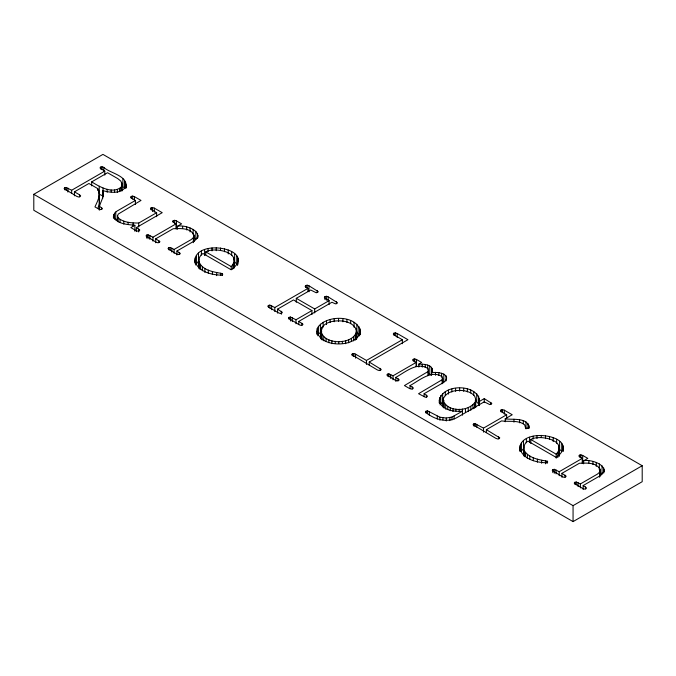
<?xml version="1.0" encoding="UTF-8"?>
<svg xmlns="http://www.w3.org/2000/svg" width="676" height="676" viewBox="0 0 676 676"><rect width="100%" height="100%" fill="white"/><g stroke="black" fill="none" stroke-linecap="round" stroke-linejoin="round"><path stroke-width="1.01" d="M198.778 268.076C198.6 262.972 197.764 256.567 202.944 253.483L231.234 269.817C259.339 248.895 192.964 236.693 194.849 262.423M519.827 451.044C516.303 424.122 584.588 436.121 556.221 457.441L527.922 441.107C521.923 444.487 524.551 451.315 524.322 456.697M104.78 175.109L104.78 171.121L99.997 167.918L100.58 167.09L102.017 166.761L103.817 167.361C109.478 173.267 129.192 175.633 125.229 187.556C119.88 194.156 109.858 192.55 102.659 190.581C105.38 197.553 98.366 203.366 99.321 210.202M479.174 405.541C484.185 382.844 438.927 381.822 439.206 402.938M356.556 331.215C353.641 345.816 320.314 345.267 321.108 329.001C324.784 321.514 334.645 320.365 342.098 321.024C352.213 321.996 359.362 328.223 356.556 339.2L356.21 337.138M360.528 331.215C357.604 348.943 315.608 348.241 317.247 328.553C324.928 313.85 360.663 314.34 360.528 334.206M475.405 407.527C474.78 403.217 477.332 397.682 473.107 394.514C469.347 391.48 464.42 390.432 459.688 390.432C450.165 390.196 439.865 395.714 443.16 406.96M121.562 190.683L122.043 183.99L120.835 181.117L117.768 178.616L107.552 172.718L91.691 181.878L91.691 185.875M177.391 229.282L177.391 226.291C185.19 224.212 205.403 231.792 194.418 240.926L176.935 251.016L176.935 255.013M583.616 463.812L583.616 460.821C591.415 458.742 611.628 466.322 600.643 475.456L583.16 485.554L583.16 489.542M113.467 218.28C112.96 215.162 114.734 212.188 117.506 210.794L135.42 200.451L135.42 204.439M74.436 195.837L74.436 191.84L88.911 183.483L97.733 188.579C101.501 194.553 97.412 201.304 94.961 206.898L98.662 209.036L100.479 209.628L101.899 209.306L102.482 208.47L99.321 206.214M98.088 207.794L99.338 203.138L99.338 195.153M193.353 242.701L193.353 237.707L194.004 235.476C190.978 227.592 180.027 228.48 173.166 228.733L155.742 238.789L155.742 242.777M231.234 269.563L231.234 266.572C243.284 252.714 214.605 246.554 205.783 251.878L205.783 254.869M556.221 458.193L556.221 454.196C568.262 440.338 539.583 434.178 530.77 439.501L530.77 443.498M599.578 477.231L599.578 472.245L600.229 470.006C597.204 462.122 586.253 463.009 579.391 463.263L561.967 473.318L561.967 477.307M117.531 220.951L117.531 215.965L118.241 214.072L141.005 200.426L134.49 196.674L132.673 196.082L131.254 196.403L130.654 197.24L131.685 198.296L135.42 200.451M442.079 383.757L442.332 376.904C431.66 369.282 419.145 380.681 410.019 385.59L410.019 388.59M431.643 374.386L432.386 368.826C429.851 364.102 423.522 364.187 418.85 364.085L418.85 367.076M427.849 375.67L428.195 368.75C417.548 361.128 404.899 372.408 395.806 377.385L395.806 381.382M195.626 264.975L198.49 261.139L198.49 253.154M317.644 335.761L318.43 334.223L321.776 331.139M443.16 399.972C446.912 412.647 469.186 412.081 475.405 401.544M440.008 404.873L443.98 400.53M506.637 418.765L506.637 414.768L483.501 428.128L474.974 423.641L473.614 423.953L473.073 424.765L495.897 438.378L497.747 438.986L499.167 438.665L499.75 437.837L486.374 429.674L486.374 432.665M369.231 365.04L369.231 362.049L407.941 339.698L397.167 333.479L395.316 332.862L393.897 333.192L393.314 334.037L394.353 335.102L402.355 339.715L402.355 343.712M104.78 171.121L71.656 190.243L66.121 187.48L64.685 187.818L64.119 188.638L76.777 196.403L78.627 197.012L80.055 196.691L80.63 195.863L79.557 194.798L74.436 191.84M176.005 228.868L176.005 223.883L152.97 237.183L148.027 234.766L146.591 235.104L146.024 235.924L156.105 242.202L157.922 242.794L159.35 242.473L159.925 241.636L155.742 238.789M193.353 237.707L191.181 239.591L174.154 249.419L170.006 247.458L168.569 247.796L168.011 248.616L176.504 253.973L178.32 254.565L179.74 254.244L180.323 253.415L176.935 251.016M307.918 291.398L307.918 288.407L274.802 307.521L269.859 305.113L268.423 305.442L267.865 306.262L268.887 307.318L278.537 312.887L280.354 313.478L281.774 313.157L282.357 312.32L277.582 309.126L277.582 313.115M311.923 314.551L311.923 310.554L295.987 319.756L290.469 317.01L289.049 317.348L288.483 318.176L299.164 324.793L300.981 325.384L302.4 325.063L302.983 324.235L298.8 321.379L298.8 324.37M402.355 339.715L366.46 360.443L355.551 354.148L353.751 353.54L352.314 353.878L351.748 354.697L377.369 369.941L379.219 370.558L380.639 370.228L381.213 369.4L369.231 362.049M416.07 366.476L416.07 362.48L393.035 375.788L388.886 373.828L387.449 374.166L386.883 374.986L395.384 380.343L397.201 380.934L398.62 380.613L399.195 379.785L395.806 377.385M582.23 463.406L582.23 458.412L559.196 471.713L554.252 469.305L552.816 469.634L552.25 470.454L562.331 476.732L564.147 477.324L565.575 477.002L566.15 476.174L561.967 473.318M599.578 472.245L597.398 474.121L580.38 483.948L576.231 481.988L574.794 482.326L574.228 483.146L582.729 488.511L584.546 489.103L585.965 488.773L586.54 487.945L583.16 485.554M296.291 302.316L296.291 298.327L310.698 290.004L316.233 292.767L317.669 292.429L318.252 291.601L308.983 285.804L307.141 285.188L305.704 285.525L305.13 286.354L307.918 288.407M298.8 321.379L331.916 302.256L335.473 303.87L336.91 303.532L337.485 302.704L328.181 296.891L326.364 296.282L324.945 296.629L324.362 297.457L325.41 298.496L329.111 300.634L329.111 304.631M439.206 399.947C440.566 410.239 454.052 411.921 462.443 411.202L451.974 417.041L446.27 418.022L439.899 417.21L427.511 410.839L426.057 411.185L425.474 412.014C433.662 419.23 446.321 423.227 456.494 417.844L484.227 401.831L489.779 404.578L491.198 404.256L491.798 403.42L484.261 398.612L479.174 401.544M136.375 231.598L136.375 227.601L162.223 212.678L154.322 208.124L152.506 207.532L151.086 207.853L150.486 208.69L151.517 209.746L156.638 212.703L156.638 216.692M177.391 226.291L181.59 223.866L176.47 220.908L174.653 220.317L173.233 220.638L172.633 221.475L176.005 223.883M418.85 364.085L421.655 362.463L416.534 359.505L414.718 358.914L413.298 359.243L412.698 360.08L416.07 362.48M505.217 421.79L505.217 418.799L512.222 414.751L504.321 410.188L502.488 409.588L501.085 409.926L500.493 410.763L501.516 411.811L506.637 414.768M583.616 460.821L587.816 458.396L582.695 455.438L580.878 454.847L579.45 455.168L578.859 456.013L582.23 458.412M91.691 181.878C99.71 186.863 113.12 194.671 121.562 186.686M442.079 379.768L418.554 393.719L425.491 397.268L426.911 396.947L427.494 396.119L424.105 393.719L424.105 396.719M427.849 371.682L404.434 385.574L409.563 388.531L411.38 389.123L412.799 388.801L413.374 387.965L410.019 385.59M117.506 218.779L115.799 219.953L115.799 211.977M33.8 194.308L102.938 154.39L642.2 465.73L642.2 481.692L573.062 521.61L33.8 210.27L33.8 194.308L573.062 505.648L642.2 465.73M134.887 231.243L134.887 225.26L130.823 227.601L135.944 230.558L137.76 231.15L139.188 230.829L139.763 230.001L136.375 227.601M117.531 215.965L118.156 217.841C123.691 222.717 131.702 222.979 138.724 223.046L156.638 212.703M277.582 309.126L293.511 299.933L311.923 310.554M296.291 298.327L314.695 308.957L329.111 300.634M424.105 393.719L443.507 382.523L445.78 380.529L446.65 378.002L446.016 375.949L443.802 374.107L438.842 372.56L431.643 372.391M486.374 429.674L501.584 420.894C509.02 422.094 518.382 419.762 524.652 424.832L525.641 428.221L528.556 428.221L529.08 427.308C527.398 417.058 512.543 420.083 505.217 418.799M134.887 225.26C127.637 224.542 116.517 224.145 113.467 216.286M198.778 261.097C201.82 270.51 213.836 271.989 222.243 273.56L222.759 274.329L222.184 275.124C212.188 275.233 197.316 271.727 194.849 260.429M524.322 450.706C529.131 458.269 539.068 459.79 547.23 461.184L547.737 461.953L547.163 462.747C537.167 462.857 522.294 459.35 519.827 448.053M442.341 381.458L443.802 382.092L443.802 374.107M428.407 373.38L430.908 374.867M205.783 251.878L231.234 266.572M530.77 439.501L556.221 454.196M600.026 472.38L602.046 473.842L602.046 465.857M475.236 400.454L478.625 403.952L478.625 395.967M193.801 237.851L195.82 239.312L195.82 231.327M237.606 265.389L234.64 261.654L234.64 253.669M359.7 335.913L356.869 332.22L356.869 324.243M559.339 455.362L558.756 453.571L558.756 445.585M99.338 203.138L99.093 191.79M604.226 469.812L604.226 471.806M603.778 468.029L603.778 473.023M600.229 470.006L600.229 475.997M599.95 468.823L599.95 475.803M599.35 463.913L599.35 469.896M596.274 462.46L596.274 466.448M592.937 461.505L592.937 464.497M588.872 460.981L588.872 462.975M585.5 486.906L585.5 488.9M582.695 455.438L582.695 463.423M580.878 454.847L580.878 457.838M580.38 483.948L580.38 487.937M579.45 455.168L579.45 457.162M578.064 482.613L578.064 486.602M576.231 481.988L576.231 484.988M574.794 482.326L574.794 484.32M573.062 505.648L573.062 521.61M565.111 475.135L565.111 477.129M563.404 448.289L563.404 451.281M563.007 445.814L563.007 450.799M561.739 443.481L561.739 451.467L559.627 449.278L559.627 441.293M559.339 447.377L559.39 456.173M559.196 471.713L559.196 475.71M558.883 450.926L558.883 455.92M557.827 452.599L557.827 457.584M556.644 439.256L556.644 443.245M556.052 469.904L556.052 473.893M554.252 469.305L554.252 473.293M553.205 437.583L553.205 441.572M552.816 469.634L552.816 472.625M549.487 436.375L549.487 439.366M547.23 461.184L547.23 463.178M545.642 460.838L545.642 463.829M545.498 435.631L545.498 438.623M541.653 460.297L541.653 463.288M541.231 435.352L541.231 437.347M537.378 459.198L537.378 462.19M536.997 435.53L536.997 438.53M533.279 457.72L533.279 460.711M533.111 436.164L533.111 439.155M529.84 456.03L529.84 459.021M529.57 437.237L529.57 442.222M528.945 425.534L528.945 428.525M527.981 423.531L527.981 428.516M527.365 454.365L527.365 458.353M526.367 438.758L526.367 442.746M526.004 421.909L526.004 428.897M525.531 452.59L525.531 456.579M523.832 446.709L523.756 455.708M523.469 440.777L523.469 448.763L521.416 450.985L521.416 443M523.275 420.734L523.275 423.725M520.199 445.425L520.199 451.416M519.624 419.847L519.624 422.838M513.971 419.213L513.971 422.204M504.321 410.188L504.321 414.185M502.488 409.588L502.488 412.58M501.085 409.926L501.085 411.921M498.668 436.772L498.668 438.766M490.776 402.364L490.776 404.366M484.261 398.612L484.261 402.6M483.501 428.128L483.501 432.125M479.436 398.629L479.436 405.617M476.732 393.55L476.732 401.536M476.791 424.258L476.791 427.249M475.718 399.668L475.718 407.653M474.974 423.641L474.974 426.64M474.484 403.285L474.484 408.279M473.749 391.396L473.749 395.384M473.614 423.953L473.614 425.948M472.947 404.899L472.947 408.887M470.809 406.377L470.809 410.366M470.724 389.951L470.724 392.95M468.248 407.611L468.248 411.6M467.37 388.928L467.37 391.928M465.451 408.498L465.451 412.487M463.677 388.328L463.677 391.32M462.426 409.031L462.443 415.191M459.655 388.142L459.655 391.134M459.173 409.217L459.173 411.211M455.928 409.056L455.928 411.05M455.616 388.379L455.616 391.37M454.12 416.01L454.12 419.002M452.954 408.558L452.954 411.557M451.974 417.041L451.974 420.033M451.872 389.038L451.872 392.038M450.233 407.721L450.233 410.712M449.853 417.633L449.853 420.624M448.433 390.128L448.433 394.116M447.774 406.546L447.774 409.538M446.27 418.022L446.27 421.013M446.016 375.949L446.016 380.934M445.738 405.127L445.738 409.115M445.29 391.641L445.29 395.637M444.284 403.555L444.284 407.552M443.49 398.096L443.49 406.082M443.431 401.84L443.431 407.831M442.924 417.869L442.924 419.872M442.679 378.306L442.679 383.292M442.67 393.457L442.67 401.443M441.605 373.169L441.605 377.157M440.777 395.443L440.777 403.428M439.899 417.21L439.899 420.202M439.628 397.606L439.628 403.597M438.842 372.56L438.842 375.552M437.262 416.053L437.262 419.044M435.521 372.299L435.521 375.29M432.386 368.826L432.386 371.825M431.491 367.321L431.491 375.307M429.759 365.995L429.759 373.98M429.328 411.43L429.328 415.427M428.5 370.178L428.5 375.163M427.739 365.099L427.739 369.096M427.511 410.839L427.511 413.83M426.455 395.08L426.455 397.074M426.057 411.185L426.057 413.18M425.246 364.491L425.246 367.482M422.28 364.144L422.28 367.144M416.534 359.505L416.534 366.493M414.718 358.914L414.718 361.905M413.298 359.243L413.298 361.238M412.335 386.925L412.335 388.928M398.156 378.746L398.156 380.74M397.167 333.479L397.167 337.468M395.316 332.862L395.316 335.862M393.897 333.192L393.897 335.186M393.035 375.788L393.035 379.777M390.686 374.428L390.686 378.425M388.886 373.828L388.886 376.819M387.449 374.166L387.449 376.16M380.14 368.344L380.14 370.338M366.46 360.443L366.46 364.432M360.105 328.705L360.105 334.688M358.888 326.373L358.888 334.358M356.21 329.161L356.252 339.259M355.551 354.148L355.551 358.136M355.289 335.169L355.289 340.155M354.063 322.291L354.063 327.285M353.751 353.54L353.751 356.539M353.666 336.91L353.666 340.898M352.314 353.878L352.314 355.872M351.385 338.499L351.385 341.49M350.667 320.661L350.667 323.652M348.655 339.808L348.655 342.8M346.949 319.486L346.949 322.477M345.647 340.738L345.647 343.729M342.909 318.785L342.909 321.776M342.36 341.295L342.36 343.29M338.794 341.473L338.794 343.467M338.549 318.548L338.549 321.539M336.411 301.648L336.411 303.642M335.22 341.27L335.22 343.273M334.197 318.768L334.197 321.759M331.916 340.696L331.916 343.687M330.175 319.452L330.175 322.444M328.874 339.741L328.874 342.732M328.181 296.891L328.181 300.888M326.5 320.593L326.5 324.59M326.364 296.282L326.364 300.279M326.102 338.397L326.102 341.397M324.945 296.629L324.945 299.62M323.787 336.8L323.787 340.788M323.162 322.199L323.162 327.192M322.072 327.108L322.072 329.102M322.131 335.042L322.131 340.028M321.108 329.001L321.134 339.115M320.796 331.063L320.796 338.051M320.399 324.117L320.399 332.102M318.43 326.238L318.43 334.223M317.247 328.553L317.247 334.535M317.213 290.562L317.213 292.556M316.867 331.063L316.867 334.054M314.695 308.957L314.695 312.946M308.983 285.804L308.983 291.795M307.141 285.188L307.141 288.179M305.704 285.525L305.704 287.52M301.935 323.196L301.935 325.19M295.987 319.756L295.987 323.745M292.285 317.619L292.285 321.607M290.469 317.01L290.469 320.999M289.049 317.348L289.049 319.351M281.317 311.281L281.317 314.281M274.802 307.521L274.802 311.518M271.659 305.713L271.659 309.701M269.859 305.113L269.859 308.104M268.423 305.442L268.423 307.436M238.02 258.19L238.02 264.172M236.761 255.858L236.761 263.834M234.361 259.753L234.361 267.73M233.904 263.302L233.904 268.287M233.778 257.962L233.778 259.956M232.848 264.975L232.848 268.964M231.665 251.633L231.665 255.621M228.226 249.951L228.226 253.948M224.508 248.743L224.508 251.742M222.243 273.56L222.243 275.555M220.663 273.214L220.663 275.208M220.511 248.007L220.511 250.002M216.675 272.673L216.675 275.664M216.252 247.729L216.252 250.72M212.399 271.575L212.399 274.566M212.019 247.906L212.019 250.897M208.301 270.096L208.301 273.087M208.132 248.54L208.132 251.531M204.862 268.406L204.862 272.394M204.591 249.613L204.591 255.596M202.386 266.741L202.386 270.73M201.389 251.134L201.389 255.122M200.552 264.967L200.552 268.955M199.344 263.082L199.344 269.073M198.854 259.085L198.854 267.071M198 235.282L198 237.276M197.561 233.499L197.561 238.493M196.437 255.376L196.437 263.361M195.22 257.801L195.22 263.784M194.004 235.476L194.004 241.467M193.725 234.293L193.725 241.273M193.125 229.375L193.125 234.369M190.057 227.93L190.057 231.919M186.711 226.975L186.711 229.967M182.647 226.452L182.647 228.446M179.275 252.376L179.275 254.37M176.47 220.908L176.47 228.885M174.653 220.317L174.653 223.308M174.154 249.419L174.154 253.407M173.233 220.638L173.233 222.632M171.839 248.084L171.839 252.072M170.006 247.458L170.006 250.45M168.569 247.796L168.569 249.79M158.885 240.597L158.885 242.6M154.322 208.124L154.322 212.112M152.97 237.183L152.97 241.171M152.506 207.532L152.506 211.52M151.086 207.853L151.086 209.847M149.827 235.375L149.827 239.363M148.027 234.766L148.027 238.763M146.591 235.104L146.591 238.096M138.724 223.046L138.724 227.035M138.724 228.961L138.724 231.952M134.49 196.674L134.49 200.662M133.104 222.945L133.104 225.936M132.673 196.082L132.673 199.074M131.254 196.403L131.254 198.398M128.127 222.311L128.127 224.305M126.066 183.999L126.066 187.987M125.922 185.875L125.922 187.869M125.626 182.081L125.626 188.072M124.57 180.289L124.57 188.274L122.897 186.593L122.897 178.608M123.784 221.145L123.784 224.145M122.043 183.99L122.043 190.978M121.672 182.503L121.672 184.497M120.751 187.759L120.751 190.759M120.083 219.455L120.083 222.446M119.551 188.655L119.551 191.646M118.156 217.841L118.156 221.829M117.379 189.525L117.379 192.516M114.574 189.981L114.574 191.976M114.557 213.278L114.557 219.269M113.779 214.723L113.779 217.714M111.16 189.939L111.16 191.933M107.171 189.297L107.171 192.288M103.817 167.361L103.817 171.349M103.242 193.437L103.242 196.429M103.056 188.063L103.056 196.048L99.254 194.232L99.254 186.255M102.659 190.581L102.659 198.567M102.017 166.761L102.017 169.752M101.434 207.431L101.434 209.425M100.58 167.09L100.58 169.084M97.733 188.579L97.733 190.573M79.557 194.798L79.557 196.792M71.656 190.243L71.656 193.235M67.921 188.08L67.921 192.077M66.121 187.48L66.121 190.471M64.685 187.818L64.685 189.812"/></g></svg>
